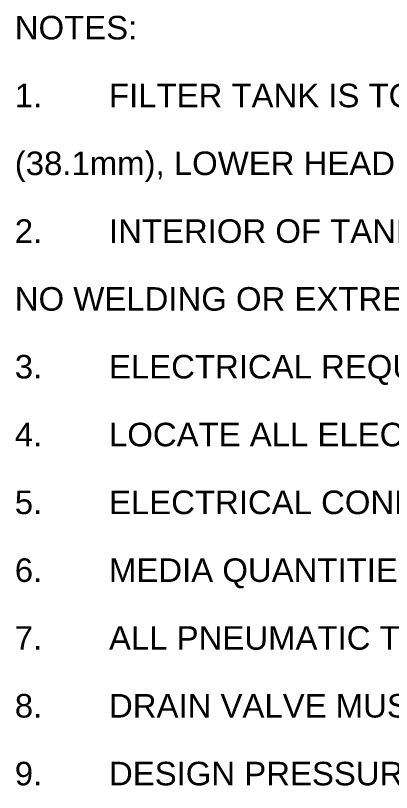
# Model space of a CAD drawing. Header units: inches. Extents: x 19 to 503, y 6 to 322.
# Drawn here: x 300.2 to 339.7, y 171.6 to 253.2 of the extents above; entities that cross this region are included whole.
import ezdxf

# ---------------------------------------------------------------- set-up
doc = ezdxf.new("R2010")
doc.units = ezdxf.units.IN
doc.header["$LTSCALE"] = 15
doc.header["$MEASUREMENT"] = 0
doc.layers.add('Symbol', color=7, linetype='Continuous', lineweight=25)
doc.styles.add('Standard D-E NeptuneBenson', font='arial.ttf')

msp = doc.modelspace()

# ---------------------------------------------------------------- texts
at = {"layer": 'Symbol', "insert": (300.07275, 253.1721), "char_height": 2.47499992, "width": 202.6942777, "attachment_point": 1, "line_spacing_factor": 1.727336, "style": 'Standard D-E NeptuneBenson'}
msp.add_mtext('\\fArial|b0|i0;\\H2.4750;NOTES:\\P\\fArial|b0|i0;\\H2.4750;1.^I\\fArial|b0|i0;\\H2.4750;FILTER TANK IS TO BE CONSTRUCTED OF HIGH QUALITY A36 CARBON STEEL, UPPER HEAD THICKNESS = 1 1/2" \\P(38.1mm), LOWER HEAD THICKNESS = 5/16" (7.93mm) & SHELL THICKNESS = 1/4" (6.35mm).\\P\\fArial|b0|i0;\\H2.4750;2.^I\\fArial|b0|i0;\\H2.4750;INTERIOR OF TANK IS LINED WITH FLEXSOL 3000. EXTERIOR IS COATED WITH 5-8 MILS OF HIGH SOLIDS ENAMEL. \\PNO WELDING OR EXTREME HEAT IS TO BE APPLIED TO TANK AFTER LINING OR COATING PROCESS IS DONE.\\P\\fArial|b0|i0;\\H2.4750;3.^I\\fArial|b0|i0;\\H2.4750;ELECTRICAL REQUIREMENTS: 120VAC-10-60Hz, 15 AMP CIRCUIT PROTECTION.\\P\\fArial|b0|i0;\\H2.4750;4.^I\\fArial|b0|i0;\\H2.4750;LOCATE ALL ELECTRICAL ITEMS IN A NON-HAZARDOUS LOCATION.\\P\\fArial|b0|i0;\\H2.4750;5.^I\\fArial|b0|i0;\\H2.4750;ELECTRICAL CONNECTIONS ARE THE RESPONSIBILITY OF THE CUSTOMER.\\P\\fArial|b0|i0;\\H2.4750;6.^I\\fArial|b0|i0;\\H2.4750;MEDIA QUANTITIES ARE INDICATED FOR INFORMATIONAL PURPOSES ONLY.\\P\\fArial|b0|i0;\\H2.4750;7.^I\\fArial|b0|i0;\\H2.4750;ALL PNEUMATIC TUBING SUPPLIED BY POOL CONTRACTOR.\\P\\fArial|b0|i0;\\H2.4750;8.^I\\fArial|b0|i0;\\H2.4750;DRAIN VALVE MUST BE A BUTTERFLY VALVE AND INSTALLED DIRECTLY ON THE BOTTOM TANK HEAD.\\P\\fArial|b0|i0;\\H2.4750;9.^I\\fArial|b0|i0;\\H2.4750;DESIGN PRESSURE IS 50 PSI (344.73 kpa). HYDROSTATICALLY TESTED TO 75 PSI (517.11 kpa).', dxfattribs=at)

doc.saveas('drawing.dxf')
